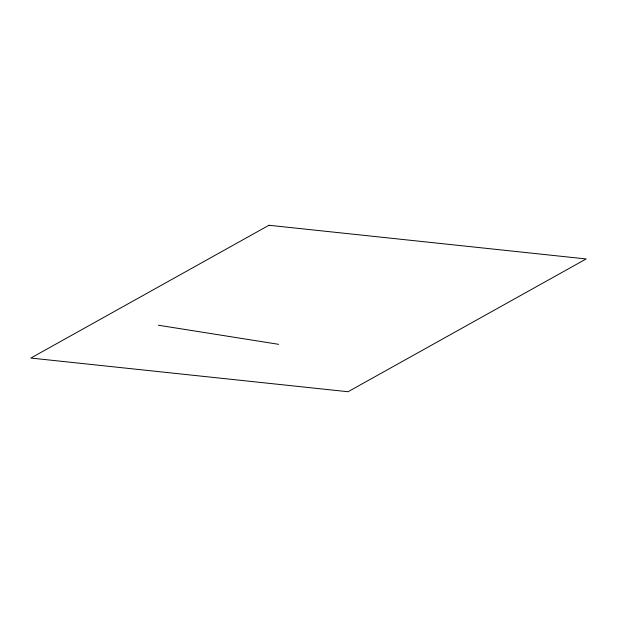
<?xml version="1.0" encoding="UTF-8"?>
<svg xmlns="http://www.w3.org/2000/svg" width="617" height="617" viewBox="0 0 617 617"><rect width="100%" height="100%" fill="white"/><g stroke="black" fill="none" stroke-linecap="round" stroke-linejoin="round"><path stroke-width="0.93" d="M158.368 325.221L278.599 344.317M268.958 225.267L30.85 358.053L348.042 391.733L586.15 258.947L268.958 225.267"/></g></svg>
